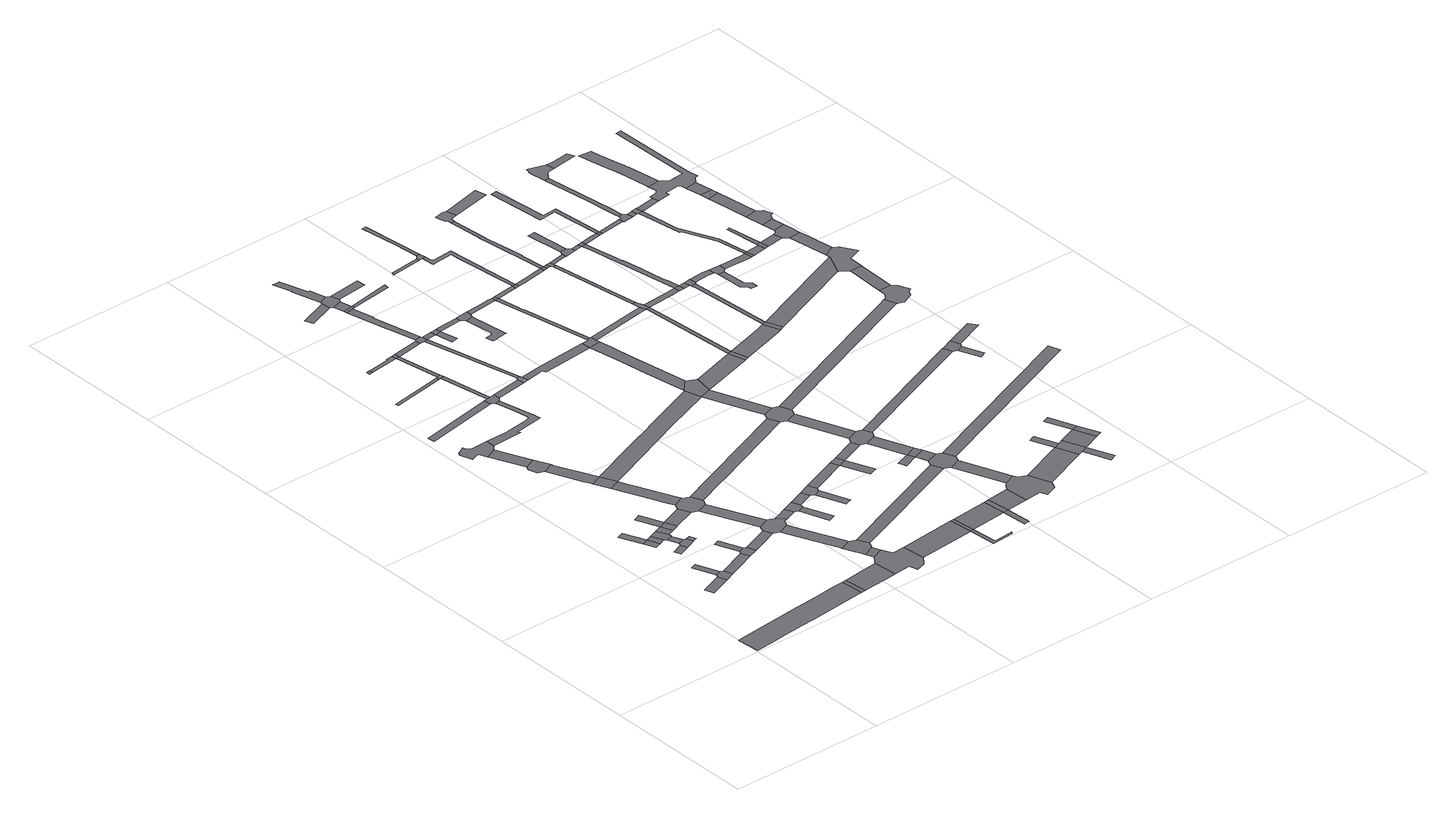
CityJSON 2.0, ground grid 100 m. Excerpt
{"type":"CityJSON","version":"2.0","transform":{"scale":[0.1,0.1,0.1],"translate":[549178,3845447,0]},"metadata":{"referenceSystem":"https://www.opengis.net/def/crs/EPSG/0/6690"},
"CityObjects":{
"road1":{"type":"Road","attributes":{"RoadStructureAttribute.sectionType":"1"},"geometry":[{"type":"MultiSurface","lod":"1","boundaries":[[[0,1,2,3,4,5,6,7,8,9,10,11,12,13,14,15,16,17]]]}]},
"road2":{"type":"Road","attributes":{"RoadStructureAttribute.sectionType":"1"},"geometry":[{"type":"MultiSurface","lod":"1","boundaries":[[[18,19,20,21]]]}]},
"road3":{"type":"Road","geometry":[{"type":"MultiSurface","lod":"1","boundaries":[[[22,23,24,25,26]]]}]},
"road4":{"type":"Road","geometry":[{"type":"MultiSurface","lod":"1","boundaries":[[[26,25,18,21,27,28]]]}]},
"road5":{"type":"Road","geometry":[{"type":"MultiSurface","lod":"1","boundaries":[[[29,30,31,32,33]]]}]},
"road6":{"type":"Road","geometry":[{"type":"MultiSurface","lod":"1","boundaries":[[[33,32,34,35,36]]]}]},
"road7":{"type":"Road","geometry":[{"type":"MultiSurface","lod":"1","boundaries":[[[37,38,39,40,41]]]}]},
"road8":{"type":"Road","attributes":{"RoadStructureAttribute.sectionType":"1"},"geometry":[{"type":"MultiSurface","lod":"1","boundaries":[[[42,43,33,36,44]]]}]},
"road9":{"type":"Road","attributes":{"RoadStructureAttribute.sectionType":"1"},"geometry":[{"type":"MultiSurface","lod":"1","boundaries":[[[45,28,27,46,47]]]}]},
"road10":{"type":"Road","geometry":[{"type":"MultiSurface","lod":"1","boundaries":[[[48,42,44,49,50,51,52,53]]]}]},
"road11":{"type":"Road","geometry":[{"type":"MultiSurface","lod":"1","boundaries":[[[51,50,54,55]]]}]},
"road12":{"type":"Road","geometry":[{"type":"MultiSurface","lod":"1","boundaries":[[[55,54,37,41,56,57,58]]]}]},
"road13":{"type":"Road","attributes":{"RoadStructureAttribute.sectionType":"1"},"geometry":[{"type":"MultiSurface","lod":"1","boundaries":[[[59,60,48,53,61]]]}]},
"road14":{"type":"Road","geometry":[{"type":"MultiSurface","lod":"1","boundaries":[[[62,63,64,58,57]]]}]},
"road15":{"type":"Road","geometry":[{"type":"MultiSurface","lod":"1","boundaries":[[[65,66,67,59,68]]]}]},
"road16":{"type":"Road","geometry":[{"type":"MultiSurface","lod":"1","boundaries":[[[68,59,61,69,70,71]]]}]},
"road17":{"type":"Road","geometry":[{"type":"MultiSurface","lod":"1","boundaries":[[[72,73,74,75]]]}]},
"road18":{"type":"Road","geometry":[{"type":"MultiSurface","lod":"1","boundaries":[[[75,74,45,47,76,77]]]}]},
"road19":{"type":"Road","geometry":[{"type":"MultiSurface","lod":"1","boundaries":[[[78,0,17,79]]]}]},
"road20":{"type":"Road","geometry":[{"type":"MultiSurface","lod":"1","boundaries":[[[80,81,82,83,84,85,86,87,88,89,90,91,92,93,94]]]}]},
"road21":{"type":"Road","attributes":{"RoadStructureAttribute.sectionType":"1"},"geometry":[{"type":"MultiSurface","lod":"1","boundaries":[[[95,68,71,96]]]}]},
"road22":{"type":"Road","attributes":{"RoadStructureAttribute.sectionType":"1"},"geometry":[{"type":"MultiSurface","lod":"1","boundaries":[[[97,91,90,98,99]]]}]},
"road23":{"type":"Road","geometry":[{"type":"MultiSurface","lod":"1","boundaries":[[[99,98,100,101,102,103,104,105]]]}]},
"road24":{"type":"Road","attributes":{"RoadStructureAttribute.sectionType":"1"},"geometry":[{"type":"MultiSurface","lod":"1","boundaries":[[[106,77,76,107,108]]]}]},
"road25":{"type":"Road","attributes":{"RoadStructureAttribute.sectionType":"1"},"geometry":[{"type":"MultiSurface","lod":"1","boundaries":[[[109,110,111,78,79,112,113,114]]]}]},
"road26":{"type":"Road","attributes":{"RoadStructureAttribute.sectionType":"1"},"geometry":[{"type":"MultiSurface","lod":"1","boundaries":[[[115,116,117,105,104,118,119,120,121,122,123]]]}]},
"road27":{"type":"Road","geometry":[{"type":"MultiSurface","lod":"1","boundaries":[[[123,122,124,125]]]}]},
"road28":{"type":"Road","attributes":{"RoadStructureAttribute.sectionType":"1"},"geometry":[{"type":"MultiSurface","lod":"1","boundaries":[[[126,127,125,124,128,129,130,131,132,133]]]}]},
"road29":{"type":"Road","geometry":[{"type":"MultiSurface","lod":"1","boundaries":[[[134,135,133,132,136,95,96,137,138,139,140,141,142,143]]]}]},
"road30":{"type":"Road","attributes":{"RoadStructureAttribute.sectionType":"1"},"geometry":[{"type":"MultiSurface","lod":"1","boundaries":[[[144,140,139,145,146,147,148,149]]]}]},
"road31":{"type":"Road","attributes":{"RoadStructureAttribute.sectionType":"1"},"geometry":[{"type":"MultiSurface","lod":"1","boundaries":[[[150,151,152,153]]]}]},
"road32":{"type":"Road","geometry":[{"type":"MultiSurface","lod":"1","boundaries":[[[154,155,149,148,156,106,108,157,158,159,160,161,162,163]]]}]},
"road33":{"type":"Road","attributes":{"RoadStructureAttribute.sectionType":"1"},"geometry":[{"type":"MultiSurface","lod":"1","boundaries":[[[164,165,166,167,159,158,168,169,170,171,172,173]]]}]},
"road34":{"type":"Road","geometry":[{"type":"MultiSurface","lod":"1","boundaries":[[[174,173,172,175,176,177,178,179,180,181]]]}]},
"road35":{"type":"Road","attributes":{"RoadStructureAttribute.sectionType":"1"},"geometry":[{"type":"MultiSurface","lod":"1","boundaries":[[[178,177,182,183]]]}]},
"road36":{"type":"Road","geometry":[{"type":"MultiSurface","lod":"1","boundaries":[[[184,185,183,182,109,114,186,187,188,189,190,191,192]]]}]},
"road37":{"type":"Road","attributes":{"RoadStructureAttribute.sectionType":"1"},"geometry":[{"type":"MultiSurface","lod":"1","boundaries":[[[193,194,195,196,197,198,199,200,201,202,203,204,205,206,207,208,209,210,211,212,213,214,215,216,217,218,94,93]]]}]},
"road38":{"type":"Road","attributes":{"RoadStructureAttribute.sectionType":"1"},"geometry":[{"type":"MultiSurface","lod":"1","boundaries":[[[219,220,221,222,223,224]]]}]},
"road39":{"type":"Road","geometry":[{"type":"MultiSurface","lod":"1","boundaries":[[[225,226,227,228]]]}]},
"road40":{"type":"Road","attributes":{"RoadStructureAttribute.sectionType":"1"},"geometry":[{"type":"MultiSurface","lod":"1","boundaries":[[[229,230,231,163,162,232]]]}]},
"road41":{"type":"Road","geometry":[{"type":"MultiSurface","lod":"1","boundaries":[[[233,229,232,234,235,236]]]}]},
"road42":{"type":"Road","attributes":{"RoadStructureAttribute.sectionType":"1"},"geometry":[{"type":"MultiSurface","lod":"1","boundaries":[[[237,238,239,240,225,228,241]]]}]},
"road43":{"type":"Road","geometry":[{"type":"MultiSurface","lod":"1","boundaries":[[[242,243,244,235,234]]]}]},
"road44":{"type":"Road","geometry":[{"type":"MultiSurface","lod":"1","boundaries":[[[245,246,247,150,153,248,249,203,202,250]]]}]},
"road45":{"type":"Road","attributes":{"RoadStructureAttribute.sectionType":"1"},"geometry":[{"type":"MultiSurface","lod":"1","boundaries":[[[251,252,247,246]]]}]},
"road46":{"type":"Road","geometry":[{"type":"MultiSurface","lod":"1","boundaries":[[[253,254,219,224,252,251]]]}]},
"road47":{"type":"Road","attributes":{"RoadStructureAttribute.sectionType":"1"},"geometry":[{"type":"MultiSurface","lod":"1","boundaries":[[[255,233,236,256]]]}]},
"road48":{"type":"Road","attributes":{"RoadStructureAttribute.sectionType":"1"},"geometry":[{"type":"MultiSurface","lod":"1","boundaries":[[[257,241,254,253]]]}]},
"road49":{"type":"Road","geometry":[{"type":"MultiSurface","lod":"1","boundaries":[[[258,237,241,257]]]}]},
"road50":{"type":"Road","attributes":{"RoadStructureAttribute.sectionType":"1"},"geometry":[{"type":"MultiSurface","lod":"1","boundaries":[[[259,192,191,260,261]]]}]},
"road51":{"type":"Road","attributes":{"RoadStructureAttribute.sectionType":"1"},"geometry":[{"type":"MultiSurface","lod":"1","boundaries":[[[262,245,250,263]]]}]},
"road52":{"type":"Road","attributes":{"RoadStructureAttribute.sectionType":"1"},"geometry":[{"type":"MultiSurface","lod":"1","boundaries":[[[264,265,266,267,268,269,123,125,270,271,272,273,274,275]]]}]},
"road53":{"type":"Road","geometry":[{"type":"MultiSurface","lod":"1","boundaries":[[[276,255,256,277,278,279]]]}]},
"road54":{"type":"Road","geometry":[{"type":"MultiSurface","lod":"1","boundaries":[[[280,281,282,278,277]]]}]},
"road55":{"type":"Road","attributes":{"RoadStructureAttribute.sectionType":"1"},"geometry":[{"type":"MultiSurface","lod":"1","boundaries":[[[283,284,258,257,285]]]}]},
"road56":{"type":"Road","attributes":{"RoadStructureAttribute.sectionType":"1"},"geometry":[{"type":"MultiSurface","lod":"1","boundaries":[[[286,287,288,289,290,143,142,291,292,293,294,295,296]]]}]},
"road57":{"type":"Road","geometry":[{"type":"MultiSurface","lod":"1","boundaries":[[[297,298,299,300]]]}]},
"road58":{"type":"Road","geometry":[{"type":"MultiSurface","lod":"1","boundaries":[[[301,302,303,262,263,304,305]]]}]},
"road59":{"type":"Road","attributes":{"RoadStructureAttribute.sectionType":"1"},"geometry":[{"type":"MultiSurface","lod":"1","boundaries":[[[306,307,302,301]]]}]},
"road60":{"type":"Road","geometry":[{"type":"MultiSurface","lod":"1","boundaries":[[[308,309,283,285,307,306,310]]]}]},
"road61":{"type":"Road","attributes":{"RoadStructureAttribute.sectionType":"1"},"geometry":[{"type":"MultiSurface","lod":"1","boundaries":[[[311,181,180,312]]]}]},
"road62":{"type":"Road","geometry":[{"type":"MultiSurface","lod":"1","boundaries":[[[313,259,261,314]]]}]},
"road63":{"type":"Road","attributes":{"RoadStructureAttribute.sectionType":"1"},"geometry":[{"type":"MultiSurface","lod":"1","boundaries":[[[315,316,317,318,319,320,309,308]]]}]},
"road64":{"type":"Road","attributes":{"RoadStructureAttribute.sectionType":"1"},"geometry":[{"type":"MultiSurface","lod":"1","boundaries":[[[321,276,279,322,323,324]]]}]},
"road65":{"type":"Road","attributes":{"RoadStructureAttribute.sectionType":"1"},"geometry":[{"type":"MultiSurface","lod":"1","boundaries":[[[325,326,327,328,329,330,314,261]]]}]},
"road66":{"type":"Road","geometry":[{"type":"MultiSurface","lod":"1","boundaries":[[[331,332,318,317,333]]]}]},
"road67":{"type":"Road","attributes":{"RoadStructureAttribute.sectionType":"1"},"geometry":[{"type":"MultiSurface","lod":"1","boundaries":[[[334,335,332,331]]]}]},
"road68":{"type":"Road","attributes":{"RoadStructureAttribute.sectionType":"1"},"geometry":[{"type":"MultiSurface","lod":"1","boundaries":[[[336,310,306,337]]]}]},
"road69":{"type":"Road","attributes":{"RoadStructureAttribute.sectionType":"1"},"geometry":[{"type":"MultiSurface","lod":"1","boundaries":[[[338,339,340,341,342,343,344,345]]]}]},
"road70":{"type":"Road","geometry":[{"type":"MultiSurface","lod":"1","boundaries":[[[345,344,297,300,335,334,346,347]]]}]},
"road71":{"type":"Road","geometry":[{"type":"MultiSurface","lod":"1","boundaries":[[[348,349,350,351,352,353]]]}]},
"road72":{"type":"Road","geometry":[{"type":"MultiSurface","lod":"1","boundaries":[[[354,336,337,353,352]]]}]},
"road73":{"type":"Road","attributes":{"RoadStructureAttribute.sectionType":"1"},"geometry":[{"type":"MultiSurface","lod":"1","boundaries":[[[355,313,314,356,357]]]}]},
"road74":{"type":"Road","geometry":[{"type":"MultiSurface","lod":"1","boundaries":[[[358,321,324,359]]]}]},
"road75":{"type":"Road","geometry":[{"type":"MultiSurface","lod":"1","boundaries":[[[360,361,362,363,359,324]]]}]},
"road76":{"type":"Road","geometry":[{"type":"MultiSurface","lod":"1","boundaries":[[[364,365,347,346]]]}]},
"road77":{"type":"Road","attributes":{"RoadStructureAttribute.sectionType":"1"},"geometry":[{"type":"MultiSurface","lod":"1","boundaries":[[[366,367,368,305,304,369,370,371,372]]]}]},
"road78":{"type":"Road","attributes":{"RoadStructureAttribute.sectionType":"1"},"geometry":[{"type":"MultiSurface","lod":"1","boundaries":[[[373,374,354,352,375,376,377]]]}]},
"road79":{"type":"Road","attributes":{"RoadStructureAttribute.sectionType":"1"},"geometry":[{"type":"MultiSurface","lod":"1","boundaries":[[[378,379,380,331,333]]]}]},
"road80":{"type":"Road","geometry":[{"type":"MultiSurface","lod":"1","boundaries":[[[381,382,383,384,385,357]]]}]},
"road81":{"type":"Road","geometry":[{"type":"MultiSurface","lod":"1","boundaries":[[[386,355,357,385]]]}]},
"road82":{"type":"Road","attributes":{"RoadStructureAttribute.sectionType":"1"},"geometry":[{"type":"MultiSurface","lod":"1","boundaries":[[[387,388,389,390,391,392,393,394,395,396,397,398,399]]]}]},
"road83":{"type":"Road","attributes":{"RoadStructureAttribute.sectionType":"1"},"geometry":[{"type":"MultiSurface","lod":"1","boundaries":[[[400,358,359,401]]]}]},
"road84":{"type":"Road","geometry":[{"type":"MultiSurface","lod":"1","boundaries":[[[402,403,404,405,406,373,377,407,408,409,399,398,410,411,412]]]}]},
"road85":{"type":"Road","attributes":{"RoadStructureAttribute.sectionType":"1"},"geometry":[{"type":"MultiSurface","lod":"1","boundaries":[[[413,386,385,414]]]}]},
"road86":{"type":"Road","attributes":{"RoadStructureAttribute.sectionType":"1"},"geometry":[{"type":"MultiSurface","lod":"1","boundaries":[[[415,275,416,417,418,419]]]}]},
"road87":{"type":"Road","geometry":[{"type":"MultiSurface","lod":"1","boundaries":[[[420,421,422,264,275,415,423]]]}]},
"road88":{"type":"Road","geometry":[{"type":"MultiSurface","lod":"1","boundaries":[[[424,425,426,427,428]]]}]},
"road89":{"type":"Road","attributes":{"RoadStructureAttribute.sectionType":"1"},"geometry":[{"type":"MultiSurface","lod":"1","boundaries":[[[429,430,431,432,433,372,434,435,436,437,438,422,421]]]}]},
"road90":{"type":"Road","geometry":[{"type":"MultiSurface","lod":"1","boundaries":[[[439,440,419,418,286,296,441,442,443,444,445]]]}]},
"road91":{"type":"Road","attributes":{"RoadStructureAttribute.sectionType":"1"},"geometry":[{"type":"MultiSurface","lod":"1","boundaries":[[[442,441,446,447]]]}]},
"road92":{"type":"Road","geometry":[{"type":"MultiSurface","lod":"1","boundaries":[[[448,449,447,446,450,451,400,401,452,453,454,455,456,457,458]]]}]},
"road93":{"type":"Road","attributes":{"RoadStructureAttribute.sectionType":"1"},"geometry":[{"type":"MultiSurface","lod":"1","boundaries":[[[459,460,461,462,402,412,463,464,465]]]}]},
"road94":{"type":"Road","geometry":[{"type":"MultiSurface","lod":"1","boundaries":[[[466,467,468,469,366,372,433,470]]]}]},
"road95":{"type":"Road","attributes":{"RoadStructureAttribute.sectionType":"1"},"geometry":[{"type":"MultiSurface","lod":"1","boundaries":[[[455,454,471,424,472]]]}]},
"road96":{"type":"Road","geometry":[{"type":"MultiSurface","lod":"1","boundaries":[[[472,424,428,473]]]}]},
"road97":{"type":"Road","attributes":{"RoadStructureAttribute.sectionType":"1"},"geometry":[{"type":"MultiSurface","lod":"1","boundaries":[[[473,428,474,475,476]]]}]},
"road98":{"type":"Road","geometry":[{"type":"MultiSurface","lod":"1","boundaries":[[[476,475,311,312,477,478,479,480]]]}]},
"road99":{"type":"Road","attributes":{"RoadStructureAttribute.sectionType":"1"},"geometry":[{"type":"MultiSurface","lod":"1","boundaries":[[[478,477,481,482]]]}]},
"road100":{"type":"Road","attributes":{"RoadStructureAttribute.sectionType":"1"},"geometry":[{"type":"MultiSurface","lod":"1","boundaries":[[[483,484,485,465,468,467]]]}]},
"road101":{"type":"Road","geometry":[{"type":"MultiSurface","lod":"1","boundaries":[[[486,487,482,481,488,413,414,489,490,491,492,493,494,495]]]}]},
"road102":{"type":"Road","geometry":[{"type":"MultiSurface","lod":"1","boundaries":[[[496,459,465,485]]]}]},
"road103":{"type":"Road","geometry":[{"type":"MultiSurface","lod":"1","boundaries":[[[497,498,499,500]]]}]},
"road104":{"type":"Road","attributes":{"RoadStructureAttribute.sectionType":"1"},"geometry":[{"type":"MultiSurface","lod":"1","boundaries":[[[501,502,423,415,503]]]}]},
"road105":{"type":"Road","attributes":{"RoadStructureAttribute.sectionType":"1"},"geometry":[{"type":"MultiSurface","lod":"1","boundaries":[[[504,505,496,485,506]]]}]},
"road106":{"type":"Road","geometry":[{"type":"MultiSurface","lod":"1","boundaries":[[[507,508,497,500,509,510]]]}]},
"road107":{"type":"Road","attributes":{"RoadStructureAttribute.sectionType":"1"},"geometry":[{"type":"MultiSurface","lod":"1","boundaries":[[[511,512,466,470,513,514]]]}]},
"road108":{"type":"Road","attributes":{"RoadStructureAttribute.sectionType":"1"},"geometry":[{"type":"MultiSurface","lod":"1","boundaries":[[[515,516,517,510,509,518,519,520,521,522,504,523]]]}]},
"road109":{"type":"Road","geometry":[{"type":"MultiSurface","lod":"1","boundaries":[[[523,504,506,524]]]}]},
"road110":{"type":"Road","attributes":{"RoadStructureAttribute.sectionType":"1"},"geometry":[{"type":"MultiSurface","lod":"1","boundaries":[[[525,526,527,528,508,507]]]}]},
"road111":{"type":"Road","attributes":{"RoadStructureAttribute.sectionType":"1"},"geometry":[{"type":"MultiSurface","lod":"1","boundaries":[[[529,495,494,530]]]}]},
"road112":{"type":"Road","geometry":[{"type":"MultiSurface","lod":"1","boundaries":[[[531,532,501,503,533]]]}]},
"road113":{"type":"Road","attributes":{"RoadStructureAttribute.sectionType":"1"},"geometry":[{"type":"MultiSurface","lod":"1","boundaries":[[[534,535,536,523,524,537,538]]]}]},
"road114":{"type":"Road","attributes":{"RoadStructureAttribute.sectionType":"1"},"geometry":[{"type":"MultiSurface","lod":"1","boundaries":[[[539,540,541,542,532,531]]]}]},
"road115":{"type":"Road","geometry":[{"type":"MultiSurface","lod":"1","boundaries":[[[543,544,511,514,545,542,541,546]]]}]},
"road116":{"type":"Road","geometry":[{"type":"MultiSurface","lod":"1","boundaries":[[[547,548,549,529,550]]]}]},
"road117":{"type":"Road","geometry":[{"type":"MultiSurface","lod":"1","boundaries":[[[551,534,538,552]]]}]},
"road118":{"type":"Road","attributes":{"RoadStructureAttribute.sectionType":"1"},"geometry":[{"type":"MultiSurface","lod":"1","boundaries":[[[553,554,555,531,533,556,557]]]}]},
"road119":{"type":"Road","attributes":{"RoadStructureAttribute.sectionType":"1"},"geometry":[{"type":"MultiSurface","lod":"1","boundaries":[[[558,559,560,561,544,543]]]}]},
"road120":{"type":"Road","geometry":[{"type":"MultiSurface","lod":"1","boundaries":[[[562,563,550,529,530,564,565]]]}]},
"road121":{"type":"Road","attributes":{"RoadStructureAttribute.sectionType":"1"},"geometry":[{"type":"MultiSurface","lod":"1","boundaries":[[[566,551,552,567]]]}]},
"road122":{"type":"Road","attributes":{"RoadStructureAttribute.sectionType":"1"},"geometry":[{"type":"MultiSurface","lod":"1","boundaries":[[[568,458,457,569,570]]]}]},
"road123":{"type":"Road","geometry":[{"type":"MultiSurface","lod":"1","boundaries":[[[571,566,567,561,560,572]]]}]},
"road124":{"type":"Road","geometry":[{"type":"MultiSurface","lod":"1","boundaries":[[[573,574,565,564]]]}]},
"road125":{"type":"Road","attributes":{"RoadStructureAttribute.sectionType":"1"},"geometry":[{"type":"MultiSurface","lod":"1","boundaries":[[[575,576,577,578,579,580,581,582,583,584,585,586,587,534,551]]]}]},
"road126":{"type":"Road","attributes":{"RoadStructureAttribute.sectionType":"1"},"geometry":[{"type":"MultiSurface","lod":"1","boundaries":[[[588,589,590,591,592,593,594,546,541,595,596,597,598,599,600,601,602,603]]]}]},
"road127":{"type":"Road","attributes":{"RoadStructureAttribute.sectionType":"1"},"geometry":[{"type":"MultiSurface","lod":"1","boundaries":[[[604,571,572,605,606,607]]]}]},
"road128":{"type":"Road","attributes":{"RoadStructureAttribute.sectionType":"1"},"geometry":[{"type":"MultiSurface","lod":"1","boundaries":[[[608,562,565,609]]]}]},
"road129":{"type":"Road","attributes":{"RoadStructureAttribute.sectionType":"1"},"geometry":[{"type":"MultiSurface","lod":"1","boundaries":[[[610,611,612,613,445,444,614,615,616,617]]]}]},
"road130":{"type":"Road","geometry":[{"type":"MultiSurface","lod":"1","boundaries":[[[618,619,620,621,622,623,583,582,624,625,626,627,628]]]}]},
"road131":{"type":"Road","geometry":[{"type":"MultiSurface","lod":"1","boundaries":[[[629,630,553,557,631,632]]]}]},
"road132":{"type":"Road","geometry":[{"type":"MultiSurface","lod":"1","boundaries":[[[633,634,635,608,636]]]}]},
"road133":{"type":"Road","geometry":[{"type":"MultiSurface","lod":"1","boundaries":[[[636,608,609,637]]]}]},
"road134":{"type":"Road","geometry":[{"type":"MultiSurface","lod":"1","boundaries":[[[638,639,640,641,642,604,607,643,644,645,646,647]]]}]},
"road135":{"type":"Road","attributes":{"RoadStructureAttribute.sectionType":"1"},"geometry":[{"type":"MultiSurface","lod":"1","boundaries":[[[648,480,479,649]]]}]},
"road136":{"type":"Road","geometry":[{"type":"MultiSurface","lod":"1","boundaries":[[[650,588,603,651]]]}]},
"road137":{"type":"Road","attributes":{"RoadStructureAttribute.sectionType":"1"},"geometry":[{"type":"MultiSurface","lod":"1","boundaries":[[[652,653,654,655,640,639]]]}]},
"road138":{"type":"Road","attributes":{"RoadStructureAttribute.sectionType":"1"},"geometry":[{"type":"MultiSurface","lod":"1","boundaries":[[[656,657,658,659,629,632,660,661]]]}]},
"road139":{"type":"Road","attributes":{"RoadStructureAttribute.sectionType":"1"},"geometry":[{"type":"MultiSurface","lod":"1","boundaries":[[[662,650,651,663]]]}]},
"road140":{"type":"Road","attributes":{"RoadStructureAttribute.sectionType":"1"},"geometry":[{"type":"MultiSurface","lod":"1","boundaries":[[[664,665,666,667,668,669,670,671,672,673,674,675,676,588,650]]]}]},
"road141":{"type":"Road","attributes":{"RoadStructureAttribute.sectionType":"1"},"geometry":[{"type":"MultiSurface","lod":"1","boundaries":[[[677,678,647,646,673]]]}]},
"road142":{"type":"Road","geometry":[{"type":"MultiSurface","lod":"1","boundaries":[[[679,662,663,680,656,661,681,682]]]}]},
"road143":{"type":"Road","geometry":[{"type":"MultiSurface","lod":"1","boundaries":[[[683,677,673,672]]]}]},
"road144":{"type":"Road","attributes":{"RoadStructureAttribute.sectionType":"1"},"geometry":[{"type":"MultiSurface","lod":"1","boundaries":[[[684,628,627,685]]]}]},
"road145":{"type":"Road","attributes":{"RoadStructureAttribute.sectionType":"1"},"geometry":[{"type":"MultiSurface","lod":"1","boundaries":[[[686,687,683,672,688,689]]]}]},
"road146":{"type":"Road","attributes":{"RoadStructureAttribute.sectionType":"1"},"geometry":[{"type":"MultiSurface","lod":"1","boundaries":[[[690,691,679,682,692,693,694,695]]]}]},
"road147":{"type":"Road","geometry":[{"type":"MultiSurface","lod":"1","boundaries":[[[696,686,689,697]]]}]},
"road148":{"type":"Road","attributes":{"RoadStructureAttribute.sectionType":"1"},"geometry":[{"type":"MultiSurface","lod":"1","boundaries":[[[698,699,700,701,702,703,704,705]]]}]},
"road149":{"type":"Road","attributes":{"RoadStructureAttribute.sectionType":"1"},"geometry":[{"type":"MultiSurface","lod":"1","boundaries":[[[706,707,708,709,710,711,712,713,714,715,686,696]]]}]},
"road150":{"type":"Road","geometry":[{"type":"MultiSurface","lod":"1","boundaries":[[[695,694,716,705,704,717,718]]]}]},
"road151":{"type":"Road","geometry":[{"type":"MultiSurface","lod":"1","boundaries":[[[719,720,568,570,721,722,723]]]}]},
"road152":{"type":"Road","geometry":[{"type":"MultiSurface","lod":"1","boundaries":[[[724,725,726,722,721]]]}]},
"road153":{"type":"Road","attributes":{"RoadStructureAttribute.sectionType":"1"},"geometry":[{"type":"MultiSurface","lod":"1","boundaries":[[[727,728,729,730,632,631,731]]]}]},
"road154":{"type":"Road","attributes":{"RoadStructureAttribute.sectionType":"1"},"geometry":[{"type":"MultiSurface","lod":"1","boundaries":[[[732,696,697,733,734,735,736]]]}]},
"road155":{"type":"Road","attributes":{"RoadStructureAttribute.sectionType":"1"},"geometry":[{"type":"MultiSurface","lod":"1","boundaries":[[[737,738,739,718,717,740,741]]]}]},
"road156":{"type":"Road","geometry":[{"type":"MultiSurface","lod":"1","boundaries":[[[742,743,744,745,746,732,736,747,748,749]]]}]},
"road157":{"type":"Road","attributes":{"RoadStructureAttribute.sectionType":"1"},"geometry":[{"type":"MultiSurface","lod":"1","boundaries":[[[750,719,723,751]]]}]},
"road158":{"type":"Road","attributes":{"RoadStructureAttribute.sectionType":"1"},"geometry":[{"type":"MultiSurface","lod":"1","boundaries":[[[752,749,748,753]]]}]},
"road159":{"type":"Road","attributes":{"RoadStructureAttribute.sectionType":"1"},"geometry":[{"type":"MultiSurface","lod":"1","boundaries":[[[754,755,756,757,758,759,760,761,744,743]]]}]},
"road160":{"type":"Road","geometry":[{"type":"MultiSurface","lod":"1","boundaries":[[[762,763,737,741,764]]]}]},
"road161":{"type":"Road","attributes":{"RoadStructureAttribute.sectionType":"1"},"geometry":[{"type":"MultiSurface","lod":"1","boundaries":[[[765,766,767,768,769,770,771,772,763,762]]]}]},
"road162":{"type":"Road","geometry":[{"type":"MultiSurface","lod":"1","boundaries":[[[773,774,775,752,753,776,769,768]]]}]},
"road163":{"type":"Road","attributes":{"RoadStructureAttribute.sectionType":"1"},"geometry":[{"type":"MultiSurface","lod":"1","boundaries":[[[777,778,762,764,779]]]}]},
"road164":{"type":"Road","geometry":[{"type":"MultiSurface","lod":"1","boundaries":[[[780,781,782,783,610,617,784,785,786,787,788,789,790,791]]]}]},
"road165":{"type":"Road","geometry":[{"type":"MultiSurface","lod":"1","boundaries":[[[792,793,794,795,796,757,756,797,798,799,800,801]]]}]},
"road166":{"type":"Road","geometry":[{"type":"MultiSurface","lod":"1","boundaries":[[[802,803,804,777,779,805]]]}]},
"road167":{"type":"Road","attributes":{"RoadStructureAttribute.sectionType":"1"},"geometry":[{"type":"MultiSurface","lod":"1","boundaries":[[[806,807,773,768,808]]]}]},
"road168":{"type":"Road","geometry":[{"type":"MultiSurface","lod":"1","boundaries":[[[809,810,811,803,802]]]}]},
"road169":{"type":"Road","attributes":{"RoadStructureAttribute.sectionType":"1"},"geometry":[{"type":"MultiSurface","lod":"1","boundaries":[[[812,780,791,813]]]}]},
"road170":{"type":"Road","attributes":{"RoadStructureAttribute.sectionType":"1"},"geometry":[{"type":"MultiSurface","lod":"1","boundaries":[[[814,815,802,805,816]]]}]},
"road171":{"type":"Road","geometry":[{"type":"MultiSurface","lod":"1","boundaries":[[[817,818,819,820,727,731,821,812,813,822,823,824,825]]]}]},
"road172":{"type":"Road","attributes":{"RoadStructureAttribute.sectionType":"1"},"geometry":[{"type":"MultiSurface","lod":"1","boundaries":[[[826,827,801,800,828]]]}]},
"road173":{"type":"Road","attributes":{"RoadStructureAttribute.sectionType":"1"},"geometry":[{"type":"MultiSurface","lod":"1","boundaries":[[[829,830,831,832,819,818]]]}]},
"road174":{"type":"Road","geometry":[{"type":"MultiSurface","lod":"1","boundaries":[[[833,834,835,836,837,838,839,814,816,840,831,830]]]}]},
"road175":{"type":"Road","attributes":{"RoadStructureAttribute.sectionType":"1"},"geometry":[{"type":"MultiSurface","lod":"1","boundaries":[[[841,842,836,835]]]}]},
"road176":{"type":"Road","attributes":{"RoadStructureAttribute.sectionType":"1"},"geometry":[{"type":"MultiSurface","lod":"1","boundaries":[[[843,844,845,846,847,848,849,850,851,852,853,854,855,856,857,858,859,860,861,862,863,864]]]}]},
"road177":{"type":"Road","geometry":[{"type":"MultiSurface","lod":"1","boundaries":[[[865,866,842,841,867,868,869,870,871]]]}]},
"road178":{"type":"Road","attributes":{"RoadStructureAttribute.sectionType":"1"},"geometry":[{"type":"MultiSurface","lod":"1","boundaries":[[[872,873,874,866,865]]]}]},
"road179":{"type":"Road","geometry":[{"type":"MultiSurface","lod":"1","boundaries":[[[875,876,873,872,877,878]]]}]},
"road180":{"type":"Road","geometry":[{"type":"MultiSurface","lod":"1","boundaries":[[[879,880,875,878]]]}]},
"road181":{"type":"Road","attributes":{"RoadStructureAttribute.sectionType":"1"},"geometry":[{"type":"MultiSurface","lod":"1","boundaries":[[[881,882,883,884,885,886,857,856,887,888,889,890,806,808,891,892,893,894,895,880,879,896,897,898]]]}]}
},
"vertices":[
[821,241,0],[774,237,0],[760,235,0],[617,221,0],[470,206,0],[250,185,0],[35,164,0],[0,160,0],[14,12,0],[20,13,0],[136,25,0],[230,34,0],[366,47,0],[455,56,0],[783,87,0],[788,87,0],[797,88,0],[836,92,0],
[336,729,0],[195,673,0],[217,618,0],[358,673,0],
[325,906,0],[287,892,0],[343,751,0],[344,747,0],[381,762,0],
[421,699,0],[400,754,0],
[228,1413,0],[207,1404,0],[186,1395,0],[246,1253,0],[288,1269,0],
[275,1179,0],[292,1185,0],[317,1195,0],
[393,1109,0],[389,1107,0],[320,1079,0],[338,1038,0],[410,1068,0],
[327,1285,0],[305,1276,0],[356,1210,0],
[590,830,0],[508,733,0],[612,774,0],
[380,1306,0],[370,1202,0],[371,1198,0],[414,1211,0],[415,1215,0],[419,1235,0],
[399,1127,0],[441,1145,0],
[424,1073,0],[476,1095,0],[459,1137,0],
[431,1326,0],[417,1320,0],[460,1251,0],
[503,1106,0],[495,1127,0],[487,1148,0],
[416,1489,0],[392,1479,0],[370,1470,0],[477,1344,0],
[492,1263,0],[497,1265,0],[507,1269,0],
[579,1007,0],[542,993,0],[598,848,0],[636,863,0],
[676,799,0],[654,855,0],
[848,244,0],[863,94,0],
[169,2609,0],[141,2630,0],[132,2648,0],[79,2622,0],[76,2613,0],[71,2598,0],[98,2523,0],[123,2532,0],[135,2537,0],[153,2543,0],[176,2491,0],[248,2522,0],[265,2543,0],[275,2554,0],[273,2612,0],
[624,1402,0],[656,1328,0],
[249,2520,0],[271,2271,0],[344,2304,0],
[265,2253,0],[260,2241,0],[279,2184,0],[293,2179,0],[317,2169,0],[390,2201,0],
[834,926,0],[744,825,0],[857,870,0],
[1084,268,0],[1022,262,0],[876,247,0],[926,99,0],[1023,108,0],[1099,115,0],
[507,1937,0],[500,1954,0],[395,2189,0],[318,2169,0],[322,2160,0],[414,1949,0],[433,1907,0],[434,1903,0],[509,1932,0],
[479,1803,0],[554,1831,0],
[700,1500,0],[556,1824,0],[480,1801,0],[562,1617,0],[606,1515,0],[626,1471,0],[639,1442,0],[711,1476,0],
[730,1463,0],[714,1470,0],[633,1425,0],[684,1317,0],[695,1312,0],[696,1310,0],[770,1339,0],[776,1352,0],[789,1378,0],[756,1453,0],
[912,1020,0],[714,1270,0],[806,1062,0],[838,989,0],[848,968,0],[922,998,0],
[535,2936,0],[49,2846,0],[57,2803,0],[543,2893,0],
[967,977,0],[923,995,0],[834,928,0],[859,871,0],[898,853,0],[971,886,0],[989,921,0],[990,923,0],[1015,932,0],[968,977,0],
[1115,553,0],[1016,785,0],[988,848,0],[976,874,0],[901,847,0],[916,817,0],[1019,578,0],[1043,522,0],[1049,507,0],[1121,538,0],
[1139,531,0],[1077,442,0],[1098,392,0],[1105,377,0],[1178,408,0],[1184,420,0],[1199,447,0],[1166,521,0],
[1127,325,0],[1200,356,0],
[1230,286,0],[1206,341,0],[1207,126,0],[1214,104,0],[1223,71,0],[1283,88,0],[1295,103,0],[1327,143,0],[1312,294,0],
[291,2555,0],[476,2561,0],[469,2579,0],[658,2605,0],[651,2638,0],[648,2649,0],[628,2743,0],[598,2883,0],[598,2884,0],[599,2885,0],[570,2876,0],[595,2743,0],[611,2666,0],[611,2658,0],[609,2651,0],[609,2649,0],[605,2645,0],[597,2641,0],[585,2638,0],[520,2629,0],[470,2621,0],[443,2617,0],[429,2615,0],[419,2614,0],[352,2613,0],[289,2612,0],
[489,3286,0],[143,3228,0],[142,3228,0],[145,3219,0],[148,3210,0],[492,3268,0],
[255,3583,0],[233,3582,0],[231,3554,0],[259,3558,0],
[1068,1018,0],[1054,1012,0],[1014,994,0],[1090,962,0],
[1143,1047,0],[1114,952,0],[1160,970,0],[1164,991,0],
[446,3618,0],[403,3611,0],[404,3604,0],[259,3583,0],[451,3586,0],
[1185,769,0],[1208,777,0],[1231,786,0],
[615,2950,0],[584,2945,0],[560,2941,0],[566,2879,0],[568,2877,0],[620,2908,0],
[528,3274,0],[505,3270,0],
[524,3300,0],[500,3296,0],
[1246,1087,0],[1268,1032,0],
[475,3588,0],
[470,3621,0],
[1684,330,0],[1692,179,0],[1699,180,0],
[816,2981,0],[822,2939,0],
[1442,2299,0],[1126,2176,0],[1090,2162,0],[1003,2126,0],[914,2092,0],[843,2064,0],[600,1850,0],[842,1946,0],[954,1990,0],[1004,2010,0],[1164,2074,0],[1473,2192,0],
[1323,1118,0],[1293,1021,0],[1338,1042,0],[1345,1063,0],
[1362,837,0],[1385,846,0],[1408,855,0],
[647,3647,0],[640,3647,0],[652,3615,0],
[1602,1788,0],[1009,1552,0],[971,1537,0],[955,1530,0],[940,1525,0],[970,1451,0],[986,1457,0],[992,1460,0],[1001,1463,0],[1010,1466,0],[1631,1712,0],
[505,4274,0],[320,4206,0],[339,4154,0],[510,4218,0],
[849,3003,0],[825,2998,0],[820,2989,0],[859,2945,0],[853,2986,0],
[709,3622,0],[683,3619,0],
[697,3668,0],[654,3658,0],[700,3654,0],
[1977,839,0],[2006,764,0],
[1709,333,0],[1724,183,0],
[626,3984,0],[633,3986,0],[600,4127,0],[551,4116,0],[605,3873,0],[620,3810,0],
[1570,1215,0],[1458,1108,0],[1539,1140,0],[1591,1160,0],
[1717,2,0],[1861,13,0],[1863,20,0],[1864,26,0],[1862,26,0],[1739,15,0],
[613,4152,0],[546,4137,0],[617,4130,0],
[596,4228,0],[530,4207,0],
[768,3663,0],[773,3630,0],
[539,4419,0],[529,4415,0],[472,4602,0],[426,4601,0],[464,4480,0],[457,4478,0],[511,4294,0],[567,4320,0],
[607,4249,0],[591,4303,0],
[795,3513,0],[817,3516,0],[839,3521,0],[817,3632,0],[817,3636,0],[774,3625,0],
[812,3669,0],
[1949,356,0],[1962,206,0],[1964,206,0],
[1626,1236,0],[1647,1182,0],
[1646,1025,0],[1660,991,0],[1663,983,0],[1719,1006,0],
[812,4271,0],[806,4328,0],
[1327,3034,0],[994,3007,0],[856,2987,0],[977,2962,0],[987,2941,0],[995,2942,0],[1332,2973,0],
[970,3684,0],[829,3671,0],[819,3637,0],[832,3639,0],[973,3654,0],
[893,4168,0],[893,4183,0],[893,4198,0],
[1976,43,0],[1976,42,0],[1994,45,0],[2011,47,0],[1999,210,0],
[1984,360,0],
[1015,3488,0],[1021,3448,0],[1007,3427,0],[990,3425,0],[966,3422,0],[969,3397,0],[972,3373,0],[991,3375,0],[1068,3385,0],[1079,3387,0],[1076,3408,0],[1045,3634,0],[996,3624,0],
[1793,1302,0],[1815,1249,0],
[1056,3693,0],[1040,3691,0],[1035,3691,0],[988,3685,0],[986,3685,0],[985,3644,0],[988,3641,0],[995,3635,0],[1047,3638,0],[1055,3654,0],[1059,3662,0],
[2128,374,0],[2143,224,0],
[1550,2215,0],[1591,1894,0],[1604,1861,0],[1618,1825,0],[1692,1855,0],
[1567,2342,0],[1511,2374,0],[1442,2303,0],[1572,2339,0],
[1945,1002,0],[1851,966,0],[1860,942,0],[1869,919,0],[1964,954,0],
[1510,2380,0],[1449,2751,0],[1434,2853,0],[1426,2904,0],[1414,2984,0],[1334,2964,0],[1353,2851,0],[1370,2750,0],[1398,2573,0],[1431,2367,0],
[1731,1837,0],[1719,1843,0],[1670,1695,0],[1745,1724,0],[1756,1750,0],[1762,1765,0],[1732,1838,0],
[1812,1337,0],[1885,1368,0],
[1926,1356,0],[1910,1361,0],[1800,1314,0],[1794,1303,0],[1816,1249,0],[1827,1245,0],[1852,1237,0],[1928,1264,0],[1940,1285,0],[1949,1301,0],[1927,1356,0],
[1254,3711,0],[1226,3709,0],[1175,3704,0],[1137,3701,0],[1203,3676,0],[1224,3678,0],[1256,3681,0],
[1406,3050,0],[1397,3049,0],[1375,3041,0],[1376,3038,0],[1410,3010,0],
[1939,1015,0],[2020,1032,0],
[2039,984,0],
[1975,926,0],[1993,879,0],[2069,906,0],
[2045,747,0],[2120,776,0],[2137,815,0],[2108,890,0],
[2171,429,0],[2246,459,0],
[1314,3502,0],[1310,3501,0],[1281,3685,0],
[2257,432,0],[2252,446,0],[2157,412,0],[2247,234,0],[2248,233,0],[2266,188,0],[2343,218,0],[2351,237,0],[2364,268,0],[2311,410,0],
[1272,3713,0],
[1202,4286,0],[1004,4266,0],[997,4244,0],[1204,4267,0],
[1873,2429,0],[1870,2428,0],[1905,2322,0],
[1422,3732,0],[1374,3725,0],[1416,3702,0],
[1245,4313,0],[1223,4311,0],[1227,4269,0],[1249,4271,0],
[1811,3111,0],[1749,3102,0],[1755,3062,0],[1824,3073,0],
[1397,4228,0],[1266,4216,0],[1253,4228,0],[1235,4193,0],[1236,4184,0],[1253,4186,0],[1374,4197,0],[1380,4143,0],[1445,3736,0],
[1449,3707,0],
[1228,4474,0],[1203,4719,0],[1175,4716,0],[1207,4471,0],
[2612,528,0],[2668,388,0],
[1900,2438,0],[1872,2433,0],[1932,2331,0],
[1655,3768,0],[1602,3760,0],[1557,3751,0],[1492,3712,0],[1659,3742,0],
[1891,2563,0],[1863,2893,0],[1849,3074,0],[1828,3073,0],
[1828,3163,0],[1804,3160,0],[1825,3073,0],[1844,3114,0],
[2597,690,0],[2576,682,0],[2555,674,0],[2654,545,0],
[1680,3772,0],[1685,3746,0],
[2211,2535,0],[2163,2516,0],[1906,2440,0],[2224,2419,0],[2252,2430,0],
[1801,3334,0],[1800,3342,0],[1740,3736,0],[1722,3733,0],
[2687,558,0],[2671,551,0],[2698,400,0],[2742,418,0],
[1704,3776,0],[1708,3750,0],
[2804,1702,0],[2446,1496,0],[2826,1646,0],
[1733,3781,0],[1738,3754,0],
[2766,232,0],[2810,250,0],
[1662,3933,0],[1665,3935,0],[1646,4099,0],[1642,4099,0],[1630,4197,0],[1629,4212,0],[1629,4219,0],[1609,4447,0],[1587,4445,0],[1602,4248,0],[1604,4222,0],[1606,4200,0],[1609,4175,0],
[2084,3134,0],[2083,3134,0],[1984,3126,0],[1978,3125,0],[1968,3124,0],[1851,3115,0],[1848,3115,0],[1858,3075,0],[1901,3078,0],[1932,3081,0],[1968,3084,0],[1972,3085,0],[1995,3087,0],[2024,3089,0],[2046,3091,0],[2086,3095,0],
[1840,3798,0],[1782,3762,0],[1834,3770,0],[1844,3772,0],
[2806,605,0],[2861,465,0],
[2886,2294,0],[2865,2286,0],[2863,2285,0],[2611,2186,0],[2321,1986,0],[2372,2006,0],[2907,2217,0],[2915,2220,0],
[1620,4554,0],[1558,4541,0],[1564,4512,0],[1572,4483,0],[1575,4472,0],[1585,4472,0],[1614,4449,0],[1612,4475,0],[1615,4475,0],[1657,4484,0],[1644,4550,0],
[2216,2540,0],[2217,2537,0],[2280,2441,0],[2239,2545,0],
[2782,789,0],[2762,781,0],[2740,773,0],[2848,621,0],
[2903,481,0],
[1902,3823,0],[1893,3830,0],[1851,3827,0],[1847,3816,0],[1843,3807,0],[1877,3777,0],[1889,3779,0],[1902,3781,0],[1922,3784,0],[1918,3810,0],
[3261,1344,0],[3288,1269,0],
[2118,3139,0],[2122,3098,0],
[1869,4071,0],[1869,4072,0],[1845,4068,0],[1821,4064,0],
[2171,3093,0],[2176,3058,0],[2191,2870,0],[2209,2633,0],[2227,2721,0],[2203,3093,0],
[2162,3143,0],[2166,3102,0],
[2118,3141,0],[2109,3213,0],[2097,3249,0],[2074,3408,0],[2055,3535,0],[2050,3534,0],[2037,3628,0],[2033,3629,0],[2006,3797,0],[1975,3791,0],[1989,3725,0],[1999,3680,0],[2084,3136,0],
[1970,3819,0],[1954,3816,0],
[2206,3148,0],[2167,3100,0],[2208,3100,0],[2211,3105,0],
[2001,3824,0],
[1903,4609,0],[1919,4538,0],
[2126,3843,0],[2088,3838,0],[2057,3805,0],[2129,3817,0],
[2307,3157,0],[2264,3153,0],[2308,3113,0],[2326,3112,0],[2350,3111,0],[2352,3155,0],
[2146,3846,0],[2149,3819,0],
[2367,2910,0],[2403,2881,0],[2403,2856,0],[2445,2856,0],[2445,2898,0],[2410,2926,0],[2403,3085,0],[2361,3084,0],
[2143,3880,0],[2117,4177,0],[2023,4171,0],[2021,4182,0],[1985,4527,0],[1944,4523,0],[1980,4149,0],[2002,4151,0],[2023,4153,0],[2095,4160,0],
[2361,3100,0],[2424,3107,0],[2427,3150,0],
[2886,1734,0],[2817,1707,0],[2854,1634,0],[2896,1651,0],[2908,1678,0],
[2908,1500,0],[2921,1505,0],[2950,1517,0],
[2944,2824,0],[2796,2764,0],[2247,2548,0],[2240,2546,0],[2878,2679,0],
[2313,3868,0],[2192,3825,0],[2221,3829,0],[2253,3833,0],[2317,3841,0],
[2611,3153,0],[2592,3149,0],[2468,3148,0],[2587,3098,0],[2618,3103,0],
[2365,3892,0],[2360,3897,0],[2330,3893,0],[2332,3876,0],[2333,3870,0],[2318,3832,0],[2386,3842,0],[2380,3881,0],
[3076,1809,0],[3112,1758,0],
[2420,3887,0],[2423,3848,0],
[2357,3915,0],[2350,3977,0],[2292,4444,0],[2262,4440,0],[2294,4202,0],[2302,4132,0],[2320,3969,0],[2328,3913,0],
[2629,3160,0],[2611,3155,0],[2637,3106,0],
[2601,3358,0],[2584,3401,0],[2494,3597,0],[2465,3849,0],[2435,3845,0],[2479,3551,0],[2492,3544,0],[2583,3343,0],
[2457,3893,0],[2428,3889,0],[2424,3888,0],[2424,3848,0],
[2721,3169,0],[2640,3161,0],[2729,3119,0],
[2927,2384,0],[2926,2360,0],[2925,2335,0],[2903,2301,0],[2929,2214,0],[2955,2201,0],[3028,2234,0],[3045,2271,0],[3067,2280,0],[3037,2355,0],[3020,2369,0],[3006,2381,0],
[2261,4591,0],[2247,4548,0],[2250,4524,0],[2258,4470,0],[2259,4457,0],[2296,4450,0],[2326,4490,0],[2327,4491,0],[2379,4499,0],[2370,4555,0],
[2747,3183,0],[2721,3180,0],[2721,3175,0],[2756,3123,0],
[2594,3915,0],[2479,3896,0],[2601,3870,0],
[2714,3407,0],[2706,3406,0],[2697,3404,0],
[2938,2637,0],[3017,2636,0],
[2860,3199,0],[2753,3184,0],[2869,3140,0],
[3044,2868,0],[3015,2887,0],[2941,2850,0],[2943,2831,0],[2883,2676,0],[3021,2734,0],[3021,2737,0],[3106,2768,0],[3050,2864,0],
[2532,4570,0],[2421,4556,0],[2551,4525,0],
[2984,3111,0],[2982,3123,0],[2903,3115,0],[2903,3113,0],
[2973,3192,0],[2969,3224,0],[2966,3239,0],[2890,3228,0],[2888,3226,0],[2881,3212,0],[2875,3202,0],[2880,3131,0],
[2955,3324,0],[2878,3313,0],
[2568,4512,0],[2576,4462,0],[2578,4444,0],[2579,4440,0],[2582,4422,0],[2582,4421,0],[2604,4317,0],[2605,4312,0],[2606,4307,0],[2619,4248,0],[2622,4233,0],[2623,4223,0],[2650,4038,0],[2652,4020,0],[2732,4030,0],[2730,4044,0],[2700,4244,0],[2697,4259,0],[2696,4268,0],[2688,4308,0],[2659,4446,0],[2648,4499,0],
[2940,3445,0],[2861,3434,0],[2956,3326,0],[2968,3345,0],[2976,3359,0],[2997,3367,0],[2975,3424,0],
[2902,3720,0],[2823,3709,0],[2830,3661,0],
[2815,3767,0],[2819,3738,0],[2898,3768,0],[2896,3768,0],
[2880,3882,0],[2800,3870,0],
[2911,4554,0],[2874,4550,0],[2884,4000,0],[2800,3990,0],[2784,3988,0],[2768,4000,0],[2660,3963,0],[2651,3951,0],[2644,3942,0],[2592,3931,0],[2688,3883,0],[2684,3908,0],[2780,3920,0],[2782,3918,0],[2795,3909,0],[2910,3923,0],[2932,3926,0],[2922,4005,0]
]}
